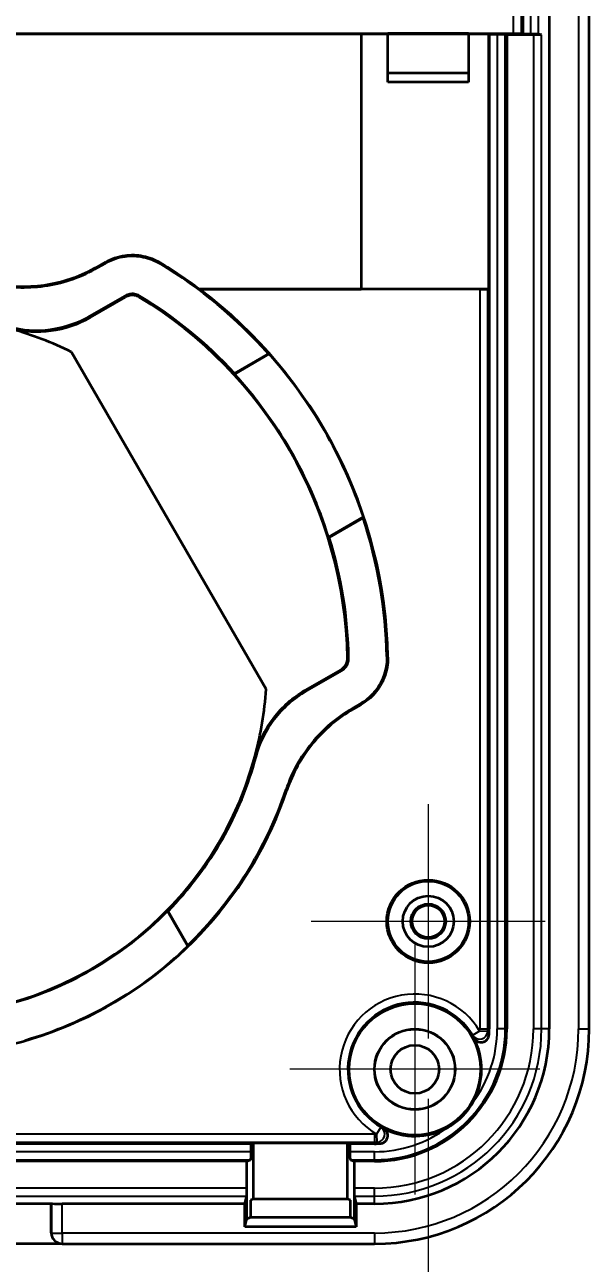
# Model space of a CAD drawing. Header units: millimetres. Extents: x 0 to 2180, y 0 to 422.
# Drawn here: x 1958.7 to 1979.69, y 191.24 to 237.28 of the extents above; entities that cross this region are included whole.
import ezdxf

# ---------------------------------------------------------------- set-up
doc = ezdxf.new("R2010")
doc.units = ezdxf.units.MM
doc.header["$LTSCALE"] = 1.5
doc.layers.get('Defpoints').update_dxf_attribs({"lineweight": 25})
doc.layers.add('Center Mark (ISO)', color=7, linetype='Continuous', lineweight=18, true_color=0x80ffff)
for name, color, linetype, lineweight in [('Dimension (ISO)', 7, 'Continuous', 18), ('Dimension (ISO) @ 1', 7, 'Continuous', 18), ('Visible (ISO)', 7, 'Continuous', 35), ('Visible Narrow (ISO)', 7, 'Continuous', 25)]:
    doc.layers.add(name, color=color, linetype=linetype, lineweight=lineweight)
doc.styles.add('Note Text (TK)', font='MS PGothic.ttf')
doc.dimstyles.new('Default - Method 1b (TK)', dxfattribs={"dimscale": 1.5, "dimtxt": 2.5, "dimasz": 2.5, "dimexe": 1, "dimexo": 1.5, "dimgap": 1, "dimtad": 1, "dimrnd": 1e-08, "dimdsep": 46, "dimtxsty": 'Note Text (TK)', "dimblk": 'OPEN', "dimcen": 0.09, "dimdle": 5, "dimclrd": 100, "dimclre": 100, "dimclrt": 7, "dimadec": 1, "dimazin": 1, "dimtfac": 1, "dimtmove": 0, "dimatfit": 3, "dimldrblk": 'OPEN', "dimfxl": 0, "dimtolj": 1, "dimlwd": -1, "dimlwe": -1, "dimarcsym": 0})

# ---------------------------------------------------------------- blocks, each defined once
blk = doc.blocks.new('_Open')
at = {"color": 0, "linetype": 'ByBlock', "lineweight": -2}
for p, q in [((-1, 0.167), (0, 0)), ((-1, -0.167), (0, 0)), ((0, 0), (-1, 0))]:
    blk.add_line(p, q, dxfattribs=at)
blk = doc.blocks.new('*D218')
at = {"layer": 'Defpoints', "color": 0, "transparency": 16777216}
for p in [(1935.703, 199.601), (1973.703, 199.601), (1973.703, 166.548)]:
    blk.add_point(p, dxfattribs=at)
at = {"layer": 'Dimension (ISO)', "color": 100, "transparency": 16777216}
for p, q in [((1935.703, 197.351), (1935.703, 165.048)), ((1973.703, 197.351), (1973.703, 165.048)), ((1939.453, 166.548), (1969.953, 166.548))]:
    blk.add_line(p, q, dxfattribs=at)
at = {"layer": 'Dimension (ISO)', "color": 100, "transparency": 16777216, "xscale": 3.75, "yscale": 3.75, "zscale": 3.75, "rotation": 180}
blk.add_blockref('_Open', (1935.703, 166.548), dxfattribs=at)
at = {"layer": 'Dimension (ISO)', "color": 100, "transparency": 16777216, "xscale": 3.75, "yscale": 3.75, "zscale": 3.75}
blk.add_blockref('_Open', (1973.703, 166.548), dxfattribs=at)
at = {"layer": 'Dimension (ISO)', "color": 7, "transparency": 16777216, "insert": (1952.242, 169.923), "char_height": 3.75, "attachment_point": 4, "style": 'Note Text (TK)'}
blk.add_mtext('\\A1;38', dxfattribs=at)

msp = doc.modelspace()

# ---------------------------------------------------------------- linework, layer by layer
at = {"layer": 'Center Mark (ISO)', "linetype": 'Continuous'}
for p, q in [((1973.7031, 208.3051), (1973.7031, 199.6011)), ((1978.0551, 203.9531), (1969.3511, 203.9531)), ((1973.2031, 203.1031), (1973.2031, 193.8031)), ((1977.8531, 198.4531), (1968.5531, 198.4531))]:
    msp.add_line(p, q, dxfattribs=at)
at = {"layer": 'Visible (ISO)'}
for p, q in [((1978.2021, 283.9531), (1978.2021, 199.9531)), ((1979.6888, 199.9531), (1979.6888, 283.9531)), ((1977.2174, 276.1103), (1977.2174, 236.9374)), ((1972.2031, 236.9531), (1937.2031, 236.9531)), ((1971.2031, 236.9374), (1958.2031, 236.9374)), ((1971.2031, 236.9374), (1971.2074, 236.933)), ((1971.2031, 236.9374), (1971.2031, 227.4574)), ((1972.2031, 236.933), (1971.2074, 236.933)), ((1971.2074, 236.933), (1971.2074, 227.4618)), ((1972.2031, 236.9531), (1972.2031, 236.9566)), ((1975.2031, 236.9566), (1972.2031, 236.9566)), ((1972.2031, 236.933), (1972.2031, 236.9531)), ((1972.2031, 236.9531), (1975.2031, 236.9531)), ((1972.2031, 235.1531), (1972.2031, 236.933)), ((1975.2031, 236.9531), (1975.2031, 236.9566)), ((1976.8648, 236.9531), (1975.2031, 236.9531)), ((1975.2031, 236.9531), (1975.2031, 236.933)), ((1975.9394, 236.933), (1975.2031, 236.933)), ((1975.2031, 236.933), (1975.2031, 235.1531)), ((1975.9394, 236.933), (1975.9674, 236.926)), ((1975.9394, 236.933), (1975.9394, 227.4618)), ((1976.2667, 236.926), (1975.9674, 236.926)), ((1975.9674, 236.926), (1975.9674, 199.9531)), ((1976.5665, 236.9235), (1976.6228, 236.9094)), ((1977.6156, 236.9094), (1976.6228, 236.9094)), ((1976.6228, 236.9094), (1976.6228, 199.9531)), ((1977.2174, 236.9374), (1977.1646, 236.9505)), ((1977.5039, 236.9374), (1977.2174, 236.9374)), ((1977.9154, 236.9069), (1977.8037, 236.9348)), ((1975.2031, 235.4871), (1972.2031, 235.4871)), ((1975.2031, 235.1531), (1972.2031, 235.1531)), ((1961.6961, 228.4602), (1961.4037, 228.2913)), ((1961.409, 228.2591), (1961.6958, 228.4247)), ((1965.19, 227.4574), (1971.2031, 227.4574)), ((1975.6148, 227.4531), (1965.2031, 227.4531)), ((1971.2031, 227.4574), (1971.2074, 227.4618)), ((1971.2074, 227.4618), (1975.9394, 227.4618)), ((1975.9394, 227.4618), (1975.9146, 227.4556)), ((1961.1256, 226.4461), (1962.4508, 227.2112)), ((1961.1313, 226.402), (1962.4504, 227.1636)), ((1960.4381, 225.1196), (1967.6741, 212.5865)), ((1966.4925, 224.3011), (1967.7892, 225.0498)), ((1966.4963, 224.3265), (1967.7578, 225.0549)), ((1971.2892, 218.9876), (1969.9925, 218.239)), ((1971.2779, 218.9579), (1970.0164, 218.2296)), ((1970.4504, 213.3072), (1969.1313, 212.5456)), ((1970.4918, 213.2838), (1969.1666, 212.5186)), ((1971.1651, 212.0281), (1970.8805, 211.8638)), ((1971.2004, 212.0082), (1970.9094, 211.8402)), ((1964.005, 204.3416), (1964.7621, 203.0302)), ((1964.03, 204.3385), (1964.7667, 203.0625)), ((1967.1243, 195.6887), (1942.2818, 195.6887)), ((1967.1243, 195.6887), (1967.2031, 195.7202)), ((1967.1243, 195.3894), (1967.1243, 195.6887)), ((1967.2031, 193.6302), (1967.2031, 195.7202)), ((1967.2031, 195.7202), (1970.7031, 195.7202)), ((1970.7031, 195.7202), (1970.7818, 195.6887)), ((1970.7031, 193.6302), (1970.7031, 195.7202)), ((1971.7031, 195.6887), (1970.7818, 195.6887)), ((1970.7818, 195.6887), (1970.7818, 195.3894)), ((1966.9581, 195.0333), (1942.448, 195.0333)), ((1966.9581, 195.0333), (1967.099, 195.0896)), ((1966.9581, 194.0405), (1966.9581, 195.0333)), ((1970.8071, 195.0896), (1970.948, 195.0333)), ((1971.7031, 195.0333), (1970.948, 195.0333)), ((1970.948, 195.0333), (1970.948, 194.0405)), ((1966.9581, 192.8992), (1966.9581, 194.0405)), ((1970.948, 194.0405), (1970.948, 192.8992)), ((1949.7205, 193.4714), (1959.6856, 193.4714)), ((1959.6856, 193.4714), (1959.6896, 193.4675)), ((1959.6856, 192.3713), (1959.6856, 193.4714)), ((1966.8839, 193.454), (1960.0893, 193.454)), ((1966.8839, 193.454), (1966.9556, 193.7407)), ((1966.8839, 192.6024), (1966.8839, 193.454)), ((1967.2031, 193.6302), (1967.0893, 193.5848)), ((1967.0893, 193.5848), (1967.0893, 192.9516)), ((1970.7031, 193.6302), (1967.2031, 193.6302)), ((1970.8168, 193.5848), (1970.7031, 193.6302)), ((1970.8168, 192.9516), (1970.8168, 193.5848)), ((1970.9505, 193.7407), (1971.0222, 193.454)), ((1971.7031, 193.454), (1971.0222, 193.454)), ((1971.0222, 193.454), (1971.0222, 192.6024)), ((1966.9581, 192.8992), (1967.0893, 192.9516)), ((1967.0893, 192.9516), (1970.8168, 192.9516)), ((1970.8168, 192.9516), (1970.948, 192.8992)), ((1966.8839, 192.6024), (1966.9581, 192.8992)), ((1971.0222, 192.6024), (1966.8839, 192.6024)), ((1970.948, 192.8992), (1971.0222, 192.6024)), ((1959.8065, 192.0844), (1959.803, 192.0879)), ((1960.0385, 191.9705), (1949.3677, 191.9705)), ((1960.0893, 191.9673), (1971.7031, 191.9673))]:
    msp.add_line(p, q, dxfattribs=at)
for centre, radius in [((1973.7031, 203.9531), 1.5436), ((1973.7031, 203.9531), 1.5), ((1973.7031, 203.9531), 0.95), ((1973.7031, 203.9531), 0.6474), ((1973.7031, 203.9531), 0.602), ((1973.2031, 198.4531), 2.445), ((1973.2031, 198.4531), 1.5), ((1973.2031, 198.4531), 1.4939), ((1973.2031, 198.4531), 0.9)]:
    msp.add_circle(centre, radius, dxfattribs=at)
for centre, radius, start, end in [((1954.7031, 213.4531), 17.4956, 53.17299, 58.94761), ((1954.7031, 213.4531), 17.4651, 41.62755, 58.88091), ((1954.7031, 213.4531), 17.5, 1.06131, 53.1301), ((1954.7031, 213.4531), 16.041, 42.67626, 59.02779), ((1954.7031, 213.4531), 16, 1.06143, 58.93857), ((1954.7031, 213.4531), 13, 63.82216, 74.3815), ((1954.7031, 213.4531), 17.4852, 18.45312, 41.54688), ((1954.7031, 213.4531), 16.0209, 17.38117, 42.61883), ((1954.7031, 213.4531), 17.4651, 1.13755, 18.37245), ((1954.7031, 213.4531), 16.041, 0.97221, 17.32374), ((1954.7031, 213.4531), 13, 345.09934, 356.17784), ((1954.7031, 213.4531), 13, 263.73959, 345.09934), ((1954.7031, 213.4531), 13.041, 315.65969, 345.04205), ((1954.7031, 213.4531), 14.5, 247.66219, 341.40985), ((1954.7031, 213.4531), 14.4651, 314.08431, 341.4477), ((1954.7031, 213.4531), 13.0209, 284.40726, 315.59274), ((1954.7031, 213.4531), 14.4852, 286.01744, 313.98256), ((1971.7031, 199.9531), 6.4991, 270, 0), ((1971.7031, 199.9531), 4.9197, 270, 0), ((1971.7031, 199.9531), 7.9858, 270, 0), ((1971.7031, 199.9531), 4.2643, 357.17381, 0), ((1973.2031, 198.4531), 2.4843, 330.52651, 27.9532), ((1973.2031, 198.4531), 2.4843, 242.0468, 299.47349), ((1971.7031, 199.9531), 4.2643, 270, 272.82619), ((1960.0893, 192.3673), 0.4, 225, 270)]:
    msp.add_arc(centre, radius, start, end, dxfattribs=at)
for centre, major_axis, ratio, start_param, end_param in [((1976.2667, 236.9234), (-0.3, 0), 0.0087269, 3.1764992, 4.712389), ((1976.8648, 236.9504), (-0.3, 0), 0.0087269, 3.1764992, 4.712389), ((1977.5039, 236.9347), (-0.3, 0), 0.0087269, 3.1764992, 4.712389), ((1977.6156, 236.9068), (-0.3, 0), 0.0087269, 3.1764992, 4.712389), ((1975.6148, 227.4557), (0.3, 0), 0.0087269, 4.712389, 6.2482787), ((1967.0981, 195.3894), (0, 0.3), 0.0874887, 3.1764992, 4.712389), ((1970.808, 195.3894), (0, -0.3), 0.0874887, 4.712389, 6.2482787), ((1966.9555, 194.0405), (0, 0.3), 0.0087269, 3.1764992, 4.712389), ((1970.9506, 194.0405), (0, -0.3), 0.0087269, 4.712389, 6.2482787), ((1960.0893, 193.4679), (-0.4, 0), 0.0349208, 0.0349066, 1.5707963), ((1960.0858, 192.3708), (-0.2832, 0.2832), 0.9987828, 0.7847892, 1.5707963)]:
    msp.add_ellipse(centre, major_axis=major_axis, ratio=ratio, start_param=start_param, end_param=end_param, dxfattribs=at)
for points, knots in [([(1961.6958, 228.4247), (1961.9213, 228.5549), (1962.1701, 228.6398), (1962.6525, 228.7049), (1962.8803, 228.6969), (1963.3234, 228.605), (1963.5356, 228.5218), (1963.7293, 228.4048)], [0, 0, 0, 0, 0.07812749, 0.07812749, 0.14601653, 0.14601653, 0.21390614, 0.21390614, 0.21390614, 0.21390614]), ([(1961.6961, 228.4602), (1961.9216, 228.5904), (1962.1705, 228.6753), (1962.6524, 228.7404), (1962.8798, 228.7324), (1963.3223, 228.6409), (1963.5341, 228.558), (1963.7277, 228.4415)], [0, 0, 0, 0, 0.07812748, 0.07812748, 0.14589928, 0.14589928, 0.21367164, 0.21367164, 0.21367164, 0.21367164]), ([(1957.5671, 227.6629), (1958.2181, 227.5317), (1958.8875, 227.5195), (1960.1981, 227.7342), (1960.8286, 227.9593), (1961.4037, 228.2913)], [0, 0, 0, 0, 0.19921596, 0.19921596, 0.39843228, 0.39843228, 0.39843228, 0.39843228]), ([(1957.5693, 227.6313), (1958.2207, 227.4997), (1958.8906, 227.4871), (1960.2024, 227.7016), (1960.8334, 227.9268), (1961.409, 228.2591)], [0, 0, 0, 0, 0.19937615, 0.19937615, 0.39875267, 0.39875267, 0.39875267, 0.39875267]), ([(1962.9584, 227.1589), (1962.9026, 227.1925), (1962.8408, 227.2149), (1962.7206, 227.2334), (1962.6637, 227.2324), (1962.5527, 227.2116), (1962.4993, 227.1918), (1962.4504, 227.1636)], [0, 0, 0, 0, 0.019531873, 0.019531873, 0.036478816, 0.036478816, 0.05342586, 0.05342586, 0.05342586, 0.05342586]), ([(1962.9581, 227.2069), (1962.9023, 227.2404), (1962.8405, 227.2627), (1962.7204, 227.281), (1962.6636, 227.28), (1962.5529, 227.2591), (1962.4996, 227.2394), (1962.4508, 227.2112)], [0, 0, 0, 0, 0.019531871, 0.019531871, 0.03643961, 0.03643961, 0.05334745, 0.05334745, 0.05334745, 0.05334745]), ([(1961.1256, 226.4461), (1960.6745, 226.1856), (1960.1769, 226.0158), (1959.1348, 225.8751), (1958.6, 225.9095), (1958.0876, 226.0472)], [0, 0, 0, 0, 0.15625351, 0.15625351, 0.31545008, 0.31545008, 0.31545008, 0.31545008]), ([(1961.1313, 226.402), (1960.6803, 226.1416), (1960.1826, 225.9718), (1959.178, 225.8362), (1958.6819, 225.8611), (1958.2031, 225.9754)], [0, 0, 0, 0, 0.15625351, 0.15625351, 0.30412571, 0.30412571, 0.30412571, 0.30412571]), ([(1970.4504, 213.3072), (1970.5068, 213.3398), (1970.5563, 213.383), (1970.6306, 213.4792), (1970.6573, 213.5295), (1970.6928, 213.6367), (1970.7014, 213.693), (1970.7003, 213.7495)], [0, 0, 0, 0, 0.019531879, 0.019531879, 0.036478814, 0.036478814, 0.05342586, 0.05342586, 0.05342586, 0.05342586]), ([(1970.4918, 213.2838), (1970.5482, 213.3163), (1970.5977, 213.3596), (1970.672, 213.4557), (1970.6986, 213.5058), (1970.7341, 213.6128), (1970.7427, 213.6689), (1970.7418, 213.7252)], [0, 0, 0, 0, 0.019531877, 0.019531877, 0.036439609, 0.036439609, 0.05334745, 0.05334745, 0.05334745, 0.05334745]), ([(1972.1647, 213.7998), (1972.1699, 213.5394), (1972.1241, 213.2805), (1971.9483, 212.8266), (1971.8312, 212.6309), (1971.5366, 212.287), (1971.3612, 212.1413), (1971.1651, 212.0281)], [0, 0, 0, 0, 0.07812739, 0.07812739, 0.14604901, 0.14604901, 0.21397103, 0.21397103, 0.21397103, 0.21397103]), ([(1972.2001, 213.7772), (1972.2049, 213.5168), (1972.1588, 213.258), (1971.9825, 212.8047), (1971.8655, 212.6095), (1971.5713, 212.2665), (1971.3961, 212.1212), (1971.2004, 212.0082)], [0, 0, 0, 0, 0.07812739, 0.07812739, 0.14591499, 0.14591499, 0.213703, 0.213703, 0.213703, 0.213703]), ([(1967.2659, 210.1102), (1967.3998, 210.6135), (1967.6308, 211.0859), (1968.2675, 211.9244), (1968.6706, 212.2796), (1969.1313, 212.5456)], [0, 0, 0, 0, 0.15625375, 0.15625375, 0.31585396, 0.31585396, 0.31585396, 0.31585396]), ([(1967.3022, 210.087), (1967.4366, 210.5902), (1967.6681, 211.0624), (1968.3048, 211.8991), (1968.707, 212.2533), (1969.1666, 212.5186)], [0, 0, 0, 0, 0.15625375, 0.15625375, 0.31545008, 0.31545008, 0.31545008, 0.31545008]), ([(1970.8805, 211.8638), (1970.3047, 211.5313), (1969.7939, 211.0972), (1968.9521, 210.0678), (1968.628, 209.481), (1968.4164, 208.8507)], [0, 0, 0, 0, 0.19946801, 0.19946801, 0.39893577, 0.39893577, 0.39893577, 0.39893577]), ([(1970.9094, 211.8402), (1970.3341, 211.508), (1969.8238, 211.0744), (1968.9824, 210.0462), (1968.6583, 209.4601), (1968.4465, 208.8305)], [0, 0, 0, 0, 0.19928487, 0.19928487, 0.39856949, 0.39856949, 0.39856949, 0.39856949]), ([(1975.3975, 199.6176), (1975.4159, 199.5828), (1975.441, 199.552), (1975.5014, 199.5018), (1975.5362, 199.4829), (1975.6109, 199.4595), (1975.6501, 199.4552), (1975.7279, 199.462), (1975.7656, 199.4729), (1975.8349, 199.5086), (1975.8657, 199.5331), (1975.9122, 199.5878), (1975.9293, 199.6162), (1975.9536, 199.6775), (1975.9606, 199.7099), (1975.9622, 199.7428)], [0, 0, 0, 0, 0.011796493, 0.011796493, 0.023564365, 0.023564365, 0.035288357, 0.035288357, 0.046978777, 0.046978777, 0.058665226, 0.058665226, 0.068541431, 0.068541431, 0.078428294, 0.078428294, 0.078428294, 0.078428294]), ([(1974.4254, 196.2903), (1974.4896, 196.3266), (1974.5538, 196.3666), (1974.6868, 196.4587), (1974.7538, 196.5104), (1974.8578, 196.5994), (1974.8963, 196.6344), (1974.9677, 196.7038), (1975.0009, 196.7379), (1975.0749, 196.8186), (1975.1151, 196.8657), (1975.2283, 197.0093), (1975.2963, 197.1097), (1975.3599, 197.2203), (1975.3629, 197.2255), (1975.3658, 197.2307)], [0.46670573, 0.46670573, 0.46670573, 0.46670573, 0.4898823, 0.4898823, 0.5150775, 0.5150775, 0.53044101, 0.53044101, 0.54436226, 0.54436226, 0.56235306, 0.56235306, 0.59724858, 0.59724858, 0.59897789, 0.59897789, 0.59897789, 0.59897789]), ([(1971.9133, 195.6939), (1971.9525, 195.6959), (1971.9909, 195.7054), (1972.0618, 195.7387), (1972.0936, 195.7621), (1972.1464, 195.8197), (1972.1668, 195.8533), (1972.1937, 195.9264), (1972.1999, 195.9652), (1972.197, 196.0431), (1972.1879, 196.0814), (1972.1581, 196.1471), (1972.1396, 196.1747), (1972.0943, 196.2229), (1972.0678, 196.2431), (1972.0385, 196.2586)], [0, 0, 0, 0, 0.011772313, 0.011772313, 0.023500866, 0.023500866, 0.035192172, 0.035192172, 0.046873988, 0.046873988, 0.058579305, 0.058579305, 0.068499836, 0.068499836, 0.07842647, 0.07842647, 0.07842647, 0.07842647])]:
    msp.add_open_spline(points, degree=3, knots=knots, dxfattribs=at)
for points in [[(1965.19, 227.4574), (1965.1965, 227.4552), (1965.2031, 227.4531)], [(1967.7892, 225.0498), (1967.7735, 225.0523), (1967.7578, 225.0549)], [(1966.4925, 224.3011), (1966.4944, 224.3138), (1966.4963, 224.3265)], [(1971.2779, 218.9579), (1971.2835, 218.9728), (1971.2892, 218.9876)], [(1970.0164, 218.2296), (1970.0044, 218.2343), (1969.9925, 218.239)], [(1964.005, 204.3416), (1964.0175, 204.34), (1964.03, 204.3385)], [(1964.7667, 203.0625), (1964.7644, 203.0464), (1964.7621, 203.0302)]]:
    msp.add_open_spline(points, degree=2, dxfattribs=at)
at = {"layer": 'Visible Narrow (ISO)'}
for p, q in [((1979.2888, 283.9531), (1979.2888, 199.9531)), ((1977.8037, 236.9348), (1977.8037, 276.3156)), ((1976.8648, 275.9531), (1976.8648, 236.9531)), ((1977.1646, 236.9505), (1977.1646, 275.9556)), ((1977.5039, 276.1103), (1977.5039, 236.9374)), ((1976.2667, 236.926), (1976.2667, 199.9531)), ((1976.5665, 199.9531), (1976.5665, 236.9235)), ((1977.6156, 236.9094), (1977.6156, 199.9531)), ((1977.9154, 199.9531), (1977.9154, 236.9069)), ((1975.6148, 227.4531), (1975.6148, 199.9531)), ((1975.9146, 199.9531), (1975.9146, 227.4556)), ((1975.614, 199.8718), (1975.3554, 199.7197)), ((1975.9137, 199.8656), (1975.614, 199.8718)), ((1975.6148, 199.9531), (1975.9146, 199.9531)), ((1975.9146, 199.9531), (1975.9674, 199.9531)), ((1976.5665, 199.9531), (1976.2667, 199.9531)), ((1976.5665, 199.9531), (1976.6228, 199.9531)), ((1977.9154, 199.9531), (1977.6156, 199.9531)), ((1978.2021, 199.9531), (1977.9154, 199.9531)), ((1979.2888, 199.9531), (1979.6888, 199.9531)), ((1971.9364, 196.3007), (1971.7843, 196.0421)), ((1971.7031, 196.0413), (1937.7031, 196.0413)), ((1937.7031, 195.7415), (1971.7031, 195.7415)), ((1971.7031, 196.0413), (1971.7031, 195.7415)), ((1971.7031, 195.7415), (1971.7031, 195.6887)), ((1971.7843, 196.0421), (1971.7905, 195.7424)), ((1967.1243, 195.3894), (1942.2818, 195.3894)), ((1971.7031, 195.3894), (1970.7818, 195.3894)), ((1971.7031, 195.0896), (1971.7031, 195.3894)), ((1942.3071, 195.0896), (1967.099, 195.0896)), ((1970.8071, 195.0896), (1971.7031, 195.0896)), ((1971.7031, 195.0896), (1971.7031, 195.0333)), ((1966.9581, 194.0405), (1942.448, 194.0405)), ((1971.7031, 194.0405), (1970.948, 194.0405)), ((1971.7031, 193.7407), (1971.7031, 194.0405)), ((1942.4505, 193.7407), (1966.9556, 193.7407)), ((1959.6896, 193.4675), (1959.6896, 192.3673)), ((1960.0893, 192.3673), (1960.0893, 193.454)), ((1970.9505, 193.7407), (1971.7031, 193.7407)), ((1971.7031, 193.454), (1971.7031, 193.7407)), ((1959.6896, 192.3673), (1959.6856, 192.3713)), ((1959.6896, 192.3673), (1960.0893, 192.3673)), ((1960.0893, 192.3673), (1960.0893, 191.9673)), ((1971.7031, 192.3673), (1960.0893, 192.3673)), ((1971.7031, 192.3673), (1971.7031, 191.9673))]:
    msp.add_line(p, q, dxfattribs=at)
for centre, radius, start, end in [((1973.2031, 198.4531), 2.7974, 30.47574, 239.52426), ((1973.2031, 198.4531), 2.4974, 30.47574, 239.52426), ((1971.7031, 199.9531), 5.9126, 270, 0), ((1971.7031, 199.9531), 6.2124, 270, 0), ((1971.7031, 199.9531), 4.8635, 270, 0), ((1971.7031, 199.9531), 7.5858, 270, 0), ((1971.7031, 199.9531), 4.5637, 323.37883, 0), ((1971.7031, 199.9531), 3.9118, 358.81004, 0), ((1971.7031, 199.9531), 4.2116, 358.81004, 0), ((1971.7031, 199.9531), 4.5637, 270, 306.62117), ((1971.7031, 199.9531), 3.9118, 270, 271.18996), ((1971.7031, 199.9531), 4.2116, 270, 271.18996)]:
    msp.add_arc(centre, radius, start, end, dxfattribs=at)
for centre, major_axis, ratio, start_param, end_param in [((1975.614, 199.8718), (-0.2734, -0.1235), 0.9967243, 0.1081129, 2.6954075), ((1971.7843, 196.0421), (0.1235, 0.2734), 0.9967243, 3.5877778, 6.1750724), ((1960.0893, 192.3673), (-0.2828, -0.2828), 0.9987828, 5.4971782, 6.2831853)]:
    msp.add_ellipse(centre, major_axis=major_axis, ratio=ratio, start_param=start_param, end_param=end_param, dxfattribs=at)
for points, knots in [([(1961.6961, 228.4602), (1961.6961, 228.4543), (1961.696, 228.4483), (1961.6959, 228.4424), (1961.6959, 228.4365), (1961.6958, 228.4306), (1961.6958, 228.4247)], [0.25001283, 0.25001283, 0.25001283, 0.25001283, 0.42503221, 0.42503221, 0.42503221, 0.60003079, 0.60003079, 0.60003079, 0.60003079]), ([(1963.7293, 228.4048), (1963.7291, 228.411), (1963.7288, 228.4171), (1963.7285, 228.4232), (1963.7282, 228.4293), (1963.728, 228.4354), (1963.7277, 228.4415)], [-0.60003079, -0.60003079, -0.60003079, -0.60003079, -0.42503221, -0.42503221, -0.42503221, -0.25001283, -0.25001283, -0.25001283, -0.25001283]), ([(1961.409, 228.2591), (1961.4081, 228.2645), (1961.4072, 228.2699), (1961.4064, 228.2752), (1961.4055, 228.2806), (1961.4046, 228.286), (1961.4037, 228.2913)], [0.55005478, 0.55005478, 0.55005478, 0.55005478, 0.7248799, 0.7248799, 0.7248799, 0.90007001, 0.90007001, 0.90007001, 0.90007001]), ([(1962.4508, 227.2112), (1962.4508, 227.2081), (1962.4508, 227.205), (1962.4507, 227.197), (1962.4507, 227.1922), (1962.4506, 227.1874), (1962.4506, 227.1826), (1962.4505, 227.1778), (1962.4505, 227.1698), (1962.4504, 227.1667), (1962.4504, 227.1636)], [0.05000256, 0.05000256, 0.05000256, 0.05000256, 0.14254964, 0.14254964, 0.28509928, 0.28509928, 0.28509928, 0.42756426, 0.42756426, 0.52002667, 0.52002667, 0.52002667, 0.52002667]), ([(1962.9584, 227.1589), (1962.9583, 227.162), (1962.9583, 227.1652), (1962.9583, 227.1732), (1962.9583, 227.178), (1962.9582, 227.1829), (1962.9582, 227.1877), (1962.9582, 227.1926), (1962.9582, 227.2006), (1962.9581, 227.2038), (1962.9581, 227.2069)], [-0.52002667, -0.52002667, -0.52002667, -0.52002667, -0.42756426, -0.42756426, -0.28509928, -0.28509928, -0.28509928, -0.14254964, -0.14254964, -0.05000256, -0.05000256, -0.05000256, -0.05000256]), ([(1961.1313, 226.402), (1961.1304, 226.4094), (1961.1294, 226.4167), (1961.1284, 226.424), (1961.1275, 226.4314), (1961.1265, 226.4387), (1961.1256, 226.4461)], [0.40002786, 0.40002786, 0.40002786, 0.40002786, 0.63491152, 0.63491152, 0.63491152, 0.87004884, 0.87004884, 0.87004884, 0.87004884]), ([(1970.7418, 213.7252), (1970.739, 213.7268), (1970.7363, 213.7284), (1970.7294, 213.7325), (1970.7252, 213.7349), (1970.721, 213.7374), (1970.7168, 213.7398), (1970.7127, 213.7422), (1970.7057, 213.7463), (1970.703, 213.7479), (1970.7003, 213.7495)], [0.04992225, 0.04992225, 0.04992225, 0.04992225, 0.14251204, 0.14251204, 0.28502407, 0.28502407, 0.28502407, 0.4274915, 0.4274915, 0.51994636, 0.51994636, 0.51994636, 0.51994636]), ([(1972.2001, 213.7772), (1972.1942, 213.781), (1972.1883, 213.7847), (1972.1824, 213.7885), (1972.1765, 213.7923), (1972.1706, 213.796), (1972.1647, 213.7998), (1972.1647, 213.7998), (1972.1647, 213.7998)], [0.20002026, 0.20002026, 0.20002026, 0.20002026, 0.40001357, 0.40001357, 0.40001357, 0.60003775, 0.60003775, 0.6000408, 0.6000408, 0.6000408, 0.6000408]), ([(1970.4504, 213.3072), (1970.4531, 213.3057), (1970.4558, 213.3041), (1970.4627, 213.3002), (1970.4669, 213.2979), (1970.4711, 213.2955), (1970.4753, 213.2931), (1970.4795, 213.2907), (1970.4864, 213.2868), (1970.4891, 213.2853), (1970.4918, 213.2838)], [-0.51994636, -0.51994636, -0.51994636, -0.51994636, -0.4274915, -0.4274915, -0.28502407, -0.28502407, -0.28502407, -0.14251204, -0.14251204, -0.04992225, -0.04992225, -0.04992225, -0.04992225]), ([(1969.1666, 212.5186), (1969.1607, 212.5231), (1969.1548, 212.5276), (1969.1489, 212.5321), (1969.1431, 212.5366), (1969.1372, 212.5411), (1969.1313, 212.5456)], [0.40002785, 0.40002785, 0.40002785, 0.40002785, 0.63516517, 0.63516517, 0.63516517, 0.87004883, 0.87004883, 0.87004883, 0.87004883]), ([(1970.9094, 211.8402), (1970.9046, 211.8441), (1970.8998, 211.848), (1970.895, 211.852), (1970.8902, 211.8559), (1970.8853, 211.8599), (1970.8805, 211.8638)], [0.55005477, 0.55005477, 0.55005477, 0.55005477, 0.75025985, 0.75025985, 0.75025985, 0.95007218, 0.95007218, 0.95007218, 0.95007218]), ([(1971.1651, 212.0281), (1971.1651, 212.0281), (1971.1651, 212.0281), (1971.171, 212.0248), (1971.1769, 212.0215), (1971.1828, 212.0181), (1971.1887, 212.0148), (1971.1946, 212.0115), (1971.2004, 212.0082)], [-0.6000408, -0.6000408, -0.6000408, -0.6000408, -0.60003775, -0.60003775, -0.40001357, -0.40001357, -0.40001357, -0.20002026, -0.20002026, -0.20002026, -0.20002026]), ([(1967.2659, 210.1102), (1967.2719, 210.1063), (1967.278, 210.1025), (1967.284, 210.0986), (1967.2901, 210.0948), (1967.2961, 210.0909), (1967.3022, 210.087)], [-0.87004883, -0.87004883, -0.87004883, -0.87004883, -0.63516517, -0.63516517, -0.63516517, -0.40002785, -0.40002785, -0.40002785, -0.40002785]), ([(1968.4164, 208.8507), (1968.4214, 208.8473), (1968.4265, 208.844), (1968.4315, 208.8406), (1968.4365, 208.8373), (1968.4415, 208.8339), (1968.4465, 208.8305)], [-0.95007218, -0.95007218, -0.95007218, -0.95007218, -0.75025985, -0.75025985, -0.75025985, -0.55005477, -0.55005477, -0.55005477, -0.55005477]), ([(1975.9622, 199.7428), (1975.9531, 199.7672), (1975.9438, 199.7913), (1975.9343, 199.8151), (1975.9278, 199.8316), (1975.9211, 199.848), (1975.9141, 199.8647), (1975.9139, 199.8651), (1975.9137, 199.8656)], [-0.21107877, -0.21107877, -0.21107877, -0.21107877, -0.12262825, -0.12262825, -0.12262825, -0.06131412, -0.06131412, -0.0595218, -0.0595218, -0.0595218, -0.0595218]), ([(1975.3554, 199.7197), (1975.3556, 199.7193), (1975.3558, 199.7189), (1975.3618, 199.7049), (1975.3677, 199.6913), (1975.3734, 199.6775), (1975.3816, 199.6578), (1975.3897, 199.6378), (1975.3975, 199.6176)], [0.0595218, 0.0595218, 0.0595218, 0.0595218, 0.06131412, 0.06131412, 0.12262825, 0.12262825, 0.12262825, 0.21029085, 0.21029085, 0.21029085, 0.21029085]), ([(1972.0385, 196.2586), (1972.0183, 196.2665), (1971.9984, 196.2745), (1971.9786, 196.2827), (1971.9648, 196.2884), (1971.9512, 196.2943), (1971.9372, 196.3003), (1971.9368, 196.3005), (1971.9364, 196.3007)], [0.48184367, 0.48184367, 0.48184367, 0.48184367, 0.56950628, 0.56950628, 0.56950628, 0.6308204, 0.6308204, 0.63261272, 0.63261272, 0.63261272, 0.63261272]), ([(1971.7905, 195.7424), (1971.791, 195.7422), (1971.7915, 195.742), (1971.8082, 195.735), (1971.8245, 195.7284), (1971.841, 195.7218), (1971.8648, 195.7123), (1971.8889, 195.703), (1971.9133, 195.6939)], [-0.63261272, -0.63261272, -0.63261272, -0.63261272, -0.6308204, -0.6308204, -0.56950628, -0.56950628, -0.56950628, -0.48105576, -0.48105576, -0.48105576, -0.48105576])]:
    msp.add_open_spline(points, degree=3, knots=knots, dxfattribs=at)

# ---------------------------------------------------------------- dimensions: what is measured, and where the dimension line sits
at = {"layer": 'Dimension (ISO) @ 1', "color": 100, "true_color": 0x00ff3f}
dim = msp.add_linear_dim(base=(1973.7031, 166.548), p1=(1935.7031, 199.6011), p2=(1973.7031, 199.6011), angle=180, dimstyle='Default - Method 1b (TK)', override={"dimscale": 1, "dimtxt": 3.75, "dimasz": 3.75, "dimexe": 1.5, "dimexo": 2.25, "dimgap": 1.5, "dimdec": 2, "dimcen": 0.135, "dimtol": 0, "dimlim": 0, "dimtp": 0, "dimtm": 0, "dimtdec": 2, "dimtix": 0, "dimtofl": 0, "dimtmove": 0, "dimatfit": 1}, dxfattribs=at)
dim.commit()
dim.dimension.update_dxf_attribs({"geometry": '*D218', "text_midpoint": (1954.7031, 166.548), "dimtype": 160})

doc.saveas('drawing.dxf')
